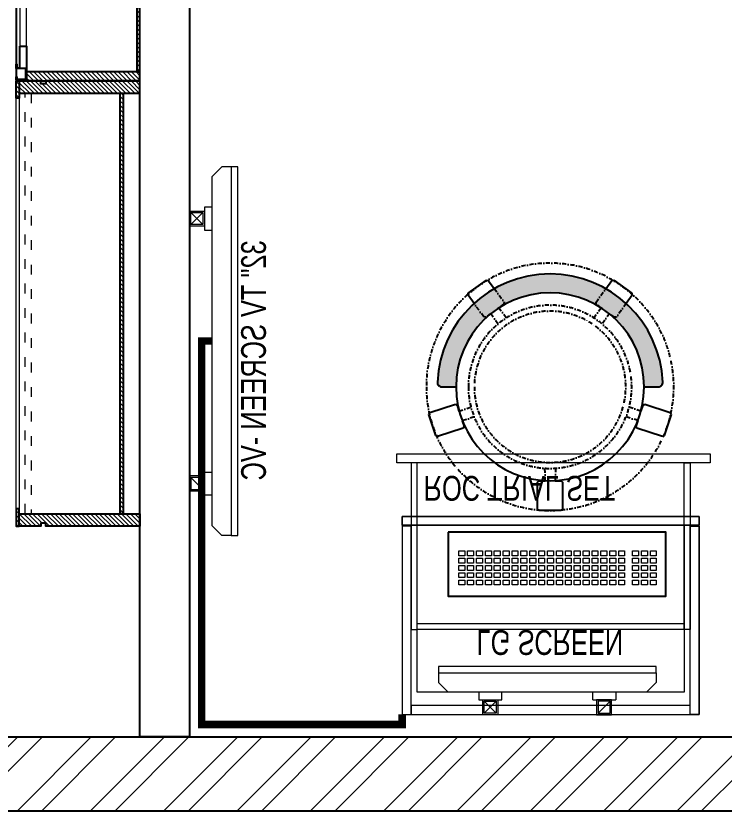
# Model space of a CAD drawing. Header units: feet. Extents: x 5433040 to 5447872, y -5283407 to -5275532.
# Drawn here: x 5443348 to 5444780, y -5283377 to -5281770 of the extents above; entities that cross this region are included whole.
import ezdxf

# ---------------------------------------------------------------- set-up
doc = ezdxf.new("R2010")
doc.units = ezdxf.units.FT
doc.header["$LTSCALE"] = 33
doc.header["$MEASUREMENT"] = 0
for name, pattern in [('ACAD_ISO03W100', [30, 12, -18]), ('CONTINOUS', [0]), ('DASHDOT2', [0.5, 0.25, -0.125, 0, -0.125]), ('HIDDEN', [9.524999999999995, 6.349999999999997, -3.174999999999998])]:
    doc.linetypes.add(name, pattern=pattern)
for name, color, linetype, lineweight in [('A-CARPET AREA', 3, 'CONTINOUS', 0), ('Floor-Unit', 1, 'Continuous', 13), ('HATCH', 9, 'Continuous', 9), ('LENS-DIM', 252, 'Continuous', 5), ('LENS-FURNITURE', 13, 'Continuous', 9), ('LENS-PARTITION', 21, 'Continuous', 25), ('LENS-TEXT', 31, 'Continuous', 5), ('LENS_PARTITION', 21, 'Continuous', 25), ('LK-EQPMT', 3, 'Continuous', 18), ('LK-FF&E WALL', 1, 'Continuous', 9), ('LN-ELEVATION-1', 81, 'Continuous', 25), ('LN-ELEVATION-2', 103, 'Continuous', 20), ('LN-ELEVATION-3', 125, 'Continuous', 18), ('LN-ELEVATION-4', 145, 'Continuous', 13), ('LN-HATCH', 251, 'Continuous', 0), ('TV', 92, 'Continuous', 18)]:
    doc.layers.add(name, color=color, linetype=linetype, lineweight=lineweight)
doc.layers.add('A-WALL', color=1, linetype='Continuous')
doc.styles.get("Standard").update_dxf_attribs({"font": 'GILC____.TTF'})
pattern_1 = [(45, (4208834.246730669, 1706614.740126447), (-4.490128060534575, 4.490128060534575), [])]
pattern_2 = [(45, (4209134.246730668, 1706614.740126447), (-4.490128060534575, 4.490128060534575), [])]

# ---------------------------------------------------------------- blocks, each defined once
blk = doc.blocks.new('A$C45bd8f26')
at = {"layer": 'LN-HATCH'}
h = blk.add_hatch(dxfattribs=at)
h.set_pattern_fill('ANSI32', color=256, scale=11, angle=180)
h.set_pattern_definition([(225, (0, 0), (74.08711299882052, -74.08711299882054), []), (225, (-49.39143000000001, 6e-15), (74.08711299882052, -74.08711299882054), [])])
h.paths.add_polyline_path([(10137.34000000008, 150), (13133.34000000008, 150), (13133.34000000008, 0), (10137.34000000008, 0)])
at = {"layer": 'A-WALL'}
blk.add_lwpolyline([(10137.34000000008, 150), (13133.34000000008, 150), (13133.34000000008, 0), (10137.34000000008, 0)], close=True, dxfattribs=at)
blk = doc.blocks.new('MIRROR')
at = {"layer": 'LN-HATCH', "ltscale": 0.5}
h = blk.add_hatch(dxfattribs=at)
h.set_pattern_fill('ANSI31', color=256, scale=2)
h.set_pattern_definition([(45, (4060433.741624544, 1708720.786904081), (-4.490128060534575, 4.490128060534575), [])])
h.paths.add_polyline_path([(212.944788963403, 101.3407590774622), (230.944788963403, 101.3407590774622), (230.944788963403, -127.6592409225377), (212.944788963403, -127.6592409225377)])
h.paths.add_polyline_path([(230.944788963403, 95.34075907746227), (494.9447889634027, 95.34075907746227), (494.9447889634027, 101.3407590774622), (230.944788963403, 101.3407590774622)])
h.paths.add_polyline_path([(512.9447889634027, 101.3407590774622), (494.9447889634027, 101.3407590774622), (494.9447889634027, -127.6592409225377), (512.9447889634027, -127.6592409225377)])
at = {"layer": 'Defpoints'}
blk.add_lwpolyline([(512.9447889634027, 101.3407590774622), (212.944788963403, 101.3407590774622), (212.944788963403, -148.6592409225377), (512.9447889634027, -148.6592409225377)], close=True, dxfattribs=at)
at = {"layer": 'LN-ELEVATION-1'}
for points in [[(212.944788963403, 101.3407590774622), (230.944788963403, 101.3407590774622), (230.944788963403, -127.6592409225377), (212.944788963403, -127.6592409225377)], [(230.944788963403, 95.34075907746227), (494.9447889634027, 95.34075907746227), (494.9447889634027, 101.3407590774622), (230.944788963403, 101.3407590774622)], [(512.9447889634027, 101.3407590774622), (494.9447889634027, 101.3407590774622), (494.9447889634027, -127.6592409225377), (512.9447889634027, -127.6592409225377)], [(259.944788963403, -141.6592409225377), (259.944788963403, -127.6592409225377), (214.944788963403, -127.6592409225377), (214.944788963403, -148.6592409225377), (223.944788963403, -148.6592409225377), (223.944788963403, -147.1592409225377), (216.444788963403, -147.1592409225377), (216.444788963403, -141.6592409225377)], [(442.944788963403, -141.6592409225377), (442.944788963403, -127.6592409225377), (487.9447889634028, -127.6592409225377), (487.9447889634028, -148.6592409225377), (478.9447889634026, -148.6592409225377), (478.9447889634026, -147.1592409225377), (486.4447889634027, -147.1592409225377), (486.4447889634027, -141.6592409225377)], [(504.944788963403, -148.6592409225377), (504.944788963403, -147.1592409225377), (509.444788963403, -147.1592409225377), (509.444788963403, -129.1592409225377), (487.9447889634028, -129.1592409225377), (487.9447889634028, -127.6592409225377), (510.9447889634028, -127.6592409225377), (510.9447889634028, -148.6592409225377)]]:
    blk.add_lwpolyline(points, close=True, dxfattribs=at)
at = {"layer": 'LN-ELEVATION-2'}
blk.add_lwpolyline([(259.944788963403, -141.6592409225377), (442.944788963403, -141.6592409225377), (442.944788963403, -127.6592409225377), (259.944788963403, -127.6592409225377)], close=True, dxfattribs=at)
at = {"layer": 'LN-ELEVATION-2', "color": 4, "lineweight": 0}
blk.add_lwpolyline([(216.444788963403, -141.6592409225377), (486.4447889634027, -141.6592409225377), (486.4447889634027, -147.1592409225377), (216.444788963403, -147.1592409225377)], close=True, dxfattribs=at)
at = {"layer": 'LN-ELEVATION-4', "ltscale": 0.5}
blk.add_line((478.9447889634026, -148.6592409225377), (223.944788963403, -148.6592409225377), dxfattribs=at)
blk = doc.blocks.new('JJ 900')
at = {"layer": 'LN-HATCH', "ltscale": 0.5}
h = blk.add_hatch(dxfattribs=at)
h.set_pattern_fill('ANSI31', color=256, scale=50)
h.set_pattern_definition([(45, (0, 0), (-4.419417382415921, 4.419417382415921), [])])
h.paths.add_polyline_path([(-911.7948143622632, 1.45519e-11), (-911.7948143622632, -189.9999999999854), (-905.7948143622637, -189.9999999999854), (-905.7948143622637, -199.9999999999854), (-911.7948143622632, -199.9999999999854), (-911.7948143622632, -243.9999999999855), (-886.7948143622632, -243.9999999999855), (-886.7948143622632, 1.45519e-11)])
h = blk.add_hatch(dxfattribs=at)
h.set_pattern_fill('ANSI31', color=256, scale=2)
h.set_pattern_definition(pattern_1)
h.paths.add_polyline_path([(-11.79481436226342, 1.45519e-11), (-11.79481436226342, -189.9999999999854), (-17.79481436226342, -189.9999999999854), (-17.79481436226342, -199.9999999999854), (-11.79481436226342, -199.9999999999854), (-11.79481436226342, -243.9999999999855), (-36.79481436226343, -243.9999999999855), (-36.79481436226343, 1.45519e-11)])
h = blk.add_hatch(dxfattribs=at)
h.set_pattern_fill('ANSI31', color=256, scale=2)
h.set_pattern_definition(pattern_2)
h.paths.add_polyline_path([(-36.79481436224887, -40), (-886.7948143622632, -39.99999999998546), (-886.7948143622632, -33.99999999998545), (-36.79481436224887, -34)])
h = blk.add_hatch(dxfattribs=at)
h.set_pattern_fill('ANSI31', color=256, scale=2)
h.set_pattern_definition(pattern_2)
h.paths.add_polyline_path([(-876.7948143622632, -243.9999999999855), (-876.7948143622632, -249.9999999999854), (-911.7948143622632, -249.9999999999854), (-911.7948143622632, -243.9999999999855)])
h = blk.add_hatch(dxfattribs=at)
h.set_pattern_fill('ANSI31', color=256, scale=2)
h.set_pattern_definition(pattern_1)
h.paths.add_polyline_path([(-46.79481436226342, -243.9999999999855), (-46.79481436226342, -249.9999999999854), (-11.79481436226342, -249.9999999999854), (-11.79481436226342, -243.9999999999855)])
at = {"layer": 'LN-ELEVATION-1', "ltscale": 0.5}
for points in [[(-911.7948143622632, 1.45519e-11), (-911.7948143622632, -189.9999999999854), (-905.7948143622637, -189.9999999999854), (-905.7948143622637, -199.9999999999854), (-911.7948143622632, -199.9999999999854), (-911.7948143622632, -243.9999999999855), (-886.7948143622632, -243.9999999999855), (-886.7948143622632, 1.45519e-11)], [(-11.79481436226342, 1.45519e-11), (-11.79481436226342, -189.9999999999854), (-17.79481436226342, -189.9999999999854), (-17.79481436226342, -199.9999999999854), (-11.79481436226342, -199.9999999999854), (-11.79481436226342, -243.9999999999855), (-36.79481436226343, -243.9999999999855), (-36.79481436226343, 1.45519e-11)], [(-36.79481436226343, -39.99999999998546), (-886.7948143622632, -39.99999999998546), (-886.7948143622632, -33.99999999998545), (-36.79481436226343, -33.99999999998545)], [(-876.7948143622632, -243.9999999999855), (-876.7948143622632, -249.9999999999854), (-911.7948143622632, -249.9999999999854), (-911.7948143622632, -243.9999999999855)], [(-46.79481436226342, -243.9999999999855), (-46.79481436226342, -249.9999999999854), (-11.79481436226342, -249.9999999999854), (-11.79481436226342, -243.9999999999855)]]:
    blk.add_lwpolyline(points, close=True, dxfattribs=at)
at = {"layer": 'LN-ELEVATION-3', "ltscale": 0.5}
for p, q in [((-886.7948143622632, 1.45519e-11), (-36.79481436226343, 1.45519e-11)), ((-876.7948143622632, -243.9999999999855), (-46.79481436226342, -243.9999999999855)), ((-46.79481436226342, -249.9999999999854), (-876.7948143622632, -249.9999999999854))]:
    blk.add_line(p, q, dxfattribs=at)
at = {"layer": 'LN-ELEVATION-4', "linetype": 'ACAD_ISO03W100', "ltscale": 0.05}
blk.add_lwpolyline([(-886.7948143622632, -219.9999999999854), (-36.79481436226343, -219.9999999999854), (-36.79481436226343, -231.9999999999855), (-886.7948143622632, -231.9999999999855)], close=True, dxfattribs=at)
blk = doc.blocks.new('TRIAL SET ROC')
at = {"layer": 'LENS-DIM', "ltscale": 0.5}
for points in [[(-400.3652351796627, -364.3162249757442), (-430.3652351796626, -364.3162249757442)], [(169.6347648203373, -364.3162249757442), (139.6347648203373, -364.3162249757442)]]:
    blk.add_lwpolyline(points, dxfattribs=at)
at = {"layer": 'LENS-FURNITURE'}
blk.add_lwpolyline([(-430.3652351796626, 18), (169.6347648203373, 18), (169.6347648203373, -382.3162249757443), (-430.3652351796626, -382.3162249757443)], close=True, dxfattribs=at)
at = {"layer": 'LENS-FURNITURE', "color": 146}
for points in [[(-412.3652351796627, -153.6065521437457), (-400.3652351796627, -153.6065521437457), (-400.3652351796628, -490.6065521437458), (-412.3652351796627, -490.6065521437458)], [(139.6347648203373, -153.6065521437458), (-400.3652351796627, -153.6065521437457), (-400.3652351796627, -165.6065521437457), (139.6347648203373, -165.6065521437458)], [(151.6347648203373, -153.6065521437458), (139.6347648203373, -153.6065521437458), (139.6347648203372, -490.6065521437458), (151.6347648203373, -490.6065521437458)], [(192.1347648203373, -490.6065521437458), (-440.8652351796627, -490.6065521437458), (-440.8652351796627, -508.6065521437458), (192.1347648203373, -508.6065521437458)]]:
    blk.add_lwpolyline(points, close=True, dxfattribs=at)
at = {"layer": 'LN-ELEVATION-2'}
for points in [[(-430.3652351796626, 18), (-412.3652351796627, 18), (-412.3652351796627, -362.3162249757442), (-430.3652351796626, -362.3162249757442)], [(-412.3652351796627, 18), (151.6347648203373, 18), (151.6347648203373, 0), (-412.3652351796627, 0)], [(169.6347648203373, 18), (151.6347648203373, 18), (151.6347648203373, -362.3162249757442), (169.6347648203373, -362.3162249757442)], [(169.6347648203373, -364.3162249757442), (-430.3652351796626, -364.3162249757442), (-430.3652351796626, -382.3162249757443), (169.6347648203373, -382.3162249757443)], [(169.6347648203373, -382.3162249757443), (-430.3652351796626, -382.3162249757443), (-430.3652351796626, -364.3162249757442), (169.6347648203373, -364.3162249757442)]]:
    blk.add_lwpolyline(points, close=True, dxfattribs=at)
at = {"layer": 'LN-ELEVATION-2', "linetype": 'HIDDEN', "ltscale": 100}
blk.add_lwpolyline([(-400.3652351796627, -364.3162249757442), (139.6347648203373, -364.3162249757442), (139.6347648203373, -27.35909500904381), (-400.3652351796627, -27.35909500904381)], close=True, dxfattribs=at)
at = {"insert": (-386.8645105547048, -414.1468168679739), "char_height": 50, "attachment_point": 1}
blk.add_mtext_dynamic_manual_height_columns('ROC TRIAL SET', width=625.228464345434, gutter_width=500, heights=[0], dxfattribs=at)
blk = doc.blocks.new('*U22')
at = {"layer": 'LK-EQPMT', "ltscale": 12}
blk.add_lwpolyline([(5.986879315214991, 4.914598100478997), (-5.986879315214991, 4.914598100478997), (-5.986879315214991, -4.914598100478997), (5.986879315214991, -4.914598100478997)], close=True, dxfattribs=at)
blk = doc.blocks.new('*U23')
at = {"color": 0, "linetype": 'ByBlock', "lineweight": -2}
for p in [(0, 0), (17.96063794564497, 0), (35.92127589128995, 0), (53.88191383693492, 0), (71.8425517825799, 0), (89.80318972822487, 0), (107.7638276738698, 0), (125.7244656195148, 0), (143.6851035651598, 0), (161.6457415108048, 0), (179.6063794564497, 0), (197.5670174020947, 0), (215.5276553477397, 0), (233.4882932933847, 0), (251.4489312390296, 0), (269.4095691846746, 0), (287.3702071303196, 0), (305.3308450759646, 0), (323.2914830216096, 0), (-9e-16, -14.74379430143699), (17.96063794564497, -14.74379430143699), (35.92127589128995, -14.74379430143699), (53.88191383693492, -14.74379430143699), (71.8425517825799, -14.74379430143699), (89.80318972822487, -14.74379430143699), (107.7638276738698, -14.74379430143699), (125.7244656195148, -14.74379430143699), (143.6851035651598, -14.74379430143699), (161.6457415108048, -14.74379430143699), (179.6063794564497, -14.74379430143699), (197.5670174020947, -14.74379430143699), (215.5276553477397, -14.74379430143699), (233.4882932933847, -14.74379430143699), (251.4489312390296, -14.74379430143699), (269.4095691846746, -14.74379430143699), (287.3702071303196, -14.74379430143699), (305.3308450759646, -14.74379430143699), (323.2914830216096, -14.74379430143699), (-1.8e-15, -29.48758860287398), (17.96063794564497, -29.48758860287398), (35.92127589128995, -29.48758860287398), (53.88191383693492, -29.48758860287398), (71.8425517825799, -29.48758860287398), (89.80318972822487, -29.48758860287398), (107.7638276738698, -29.48758860287398), (125.7244656195148, -29.48758860287398), (143.6851035651598, -29.48758860287398), (161.6457415108048, -29.48758860287398), (179.6063794564497, -29.48758860287398), (197.5670174020947, -29.48758860287398), (215.5276553477397, -29.48758860287398), (233.4882932933847, -29.48758860287398), (251.4489312390296, -29.48758860287398), (269.4095691846746, -29.48758860287398), (287.3702071303196, -29.48758860287398), (305.3308450759646, -29.48758860287398), (323.2914830216096, -29.48758860287398), (-2.7e-15, -44.23138290431096), (17.96063794564497, -44.23138290431096), (35.92127589128995, -44.23138290431096), (53.88191383693492, -44.23138290431096), (71.8425517825799, -44.23138290431096), (89.80318972822487, -44.23138290431096), (107.7638276738698, -44.23138290431096), (125.7244656195148, -44.23138290431096), (143.6851035651598, -44.23138290431096), (161.6457415108048, -44.23138290431096), (179.6063794564497, -44.23138290431096), (197.5670174020947, -44.23138290431096), (215.5276553477397, -44.23138290431096), (233.4882932933847, -44.23138290431096), (251.4489312390296, -44.23138290431096), (269.4095691846746, -44.23138290431096), (287.3702071303196, -44.23138290431096), (305.3308450759646, -44.23138290431096), (323.2914830216096, -44.23138290431096), (-3.6e-15, -58.97517720574795), (17.96063794564497, -58.97517720574795), (35.92127589128994, -58.97517720574795), (53.88191383693492, -58.97517720574795), (71.8425517825799, -58.97517720574795), (89.80318972822487, -58.97517720574795), (107.7638276738698, -58.97517720574795), (125.7244656195148, -58.97517720574795), (143.6851035651598, -58.97517720574795), (161.6457415108048, -58.97517720574795), (179.6063794564497, -58.97517720574795), (197.5670174020947, -58.97517720574795), (215.5276553477397, -58.97517720574795), (233.4882932933847, -58.97517720574795), (251.4489312390296, -58.97517720574795), (269.4095691846746, -58.97517720574795), (287.3702071303196, -58.97517720574795), (305.3308450759646, -58.97517720574795), (323.2914830216096, -58.97517720574795)]:
    blk.add_blockref('*U22', p, dxfattribs=at)
blk = doc.blocks.new('*U20')
at = {"layer": 'LK-EQPMT', "ltscale": 12}
blk.add_lwpolyline([(5.986879315214991, 4.914598100478997), (-5.986879315214991, 4.914598100478997), (-5.986879315214991, -4.914598100478997), (5.986879315214991, -4.914598100478997)], close=True, dxfattribs=at)
blk = doc.blocks.new('*U21')
at = {"color": 0, "linetype": 'ByBlock', "lineweight": -2}
for p in [(0, 0), (17.96063794564497, 0), (35.92127589128995, 0), (-9e-16, -14.74379430143699), (17.96063794564497, -14.74379430143699), (35.92127589128995, -14.74379430143699), (-1.8e-15, -29.48758860287398), (17.96063794564497, -29.48758860287398), (35.92127589128995, -29.48758860287398), (-2.7e-15, -44.23138290431096), (17.96063794564497, -44.23138290431096), (35.92127589128995, -44.23138290431096), (-3.6e-15, -58.97517720574795), (17.96063794564497, -58.97517720574795), (35.92127589128994, -58.97517720574795)]:
    blk.add_blockref('*U20', p, dxfattribs=at)
blk = doc.blocks.new('*U15')
at = {"ltscale": 12}
blk.add_lwpolyline([(8.040144996717572, 2.91038e-11), (8.040144996717572, 129.0940371821052), (448.0401449967176, 129.0940371821052), (448.0401449967176, 2.91038e-11)], close=True, dxfattribs=at)
for name, p in [('*U23', (35.16895717114949, 101.6202952143818)), ('*U21', (386.6121428576974, 101.6202952143818))]:
    blk.add_blockref(name, p)
blk = doc.blocks.new('CLINIC SCREEN')
at = {"layer": 'TV'}
for p, q in [((-103.1090284836336, 42.85441964946222), (-127.4114311772946, 18.55201695591665)), ((-127.4114311772946, 42.85441964946222), (-103.1090284836336, 18.55201695591665)), ((102.7052824410566, 42.85441964946222), (127.007685134602, 18.55201695591665))]:
    blk.add_line(p, q, dxfattribs=at)
at = {"layer": 'TV', "ltscale": 12}
for p, q in [((-220.0000000000082, -19.41163062257681), (-200.5883693773149, 0)), ((200.5883693773149, 0), (-200.5883693773149, 0)), ((-138.5315413423604, 0), (-138.5315413423604, 15.514207008644)), ((-138.5315413423604, 15.514207008644), (-91.98892031613741, 15.514207008644)), ((-91.98892031613741, 15.514207008644), (-91.98892031613741, 0)), ((91.98892031610741, 15.514207008644), (91.98892031610741, 0)), ((91.98892031610741, 15.514207008644), (138.5315413423595, 15.514207008644)), ((138.5315413423595, 0), (138.5315413423595, 15.514207008644)), ((219.9999999999918, -19.41163062257681), (200.5883693773149, 0)), ((-220.0000000000082, -38.82326124538668), (-220.0000000000082, -19.41163062257681)), ((219.9999999999918, -38.82326124538668), (219.9999999999918, -19.41163062257681))]:
    blk.add_line(p, q, dxfattribs=at)
at = {"layer": 'TV'}
for points in [[(-130.4492315140169, 15.51421661919448), (-100.0712281470269, 15.51421661919448), (-100.0712281470269, 45.89221998606814), (-130.4492315140169, 45.89221998606814)], [(-127.4114311772946, 18.55201695591665), (-103.1090284836336, 18.55201695591665), (-103.1090284836336, 42.85441964946222), (-127.4114311772946, 42.85441964946222)], [(130.0454854713243, 15.51421661919448), (99.66748210433435, 15.51421661919448), (99.66748210433435, 45.89221998606814), (130.0454854713243, 45.89221998606814)], [(127.007685134602, 18.55201695591665), (102.7052824410566, 18.55201695591665), (102.7052824410566, 42.85441964946222), (127.007685134602, 42.85441964946222)]]:
    blk.add_lwpolyline(points, close=True, dxfattribs=at)
at = {"layer": 'TV', "ltscale": 12}
blk.add_lwpolyline([(-220.0000000000082, -51.71278328332107), (-220.0000000000082, -38.82326124538668), (219.9999999999918, -38.82326124538668), (219.9999999999918, -51.71278328332107)], close=True, dxfattribs=at)
at = {"layer": 'Floor-Unit', "color": 0, "ltscale": 2, "insert": (5.199680584678389, -100.4085774972336), "char_height": 50, "attachment_point": 5}
blk.add_mtext_dynamic_manual_height_columns('LG SCREEN', width=466.4796511627907, gutter_width=12.5, heights=[0], dxfattribs=at)
blk = doc.blocks.new('32INCH VC FOR CLINIC')
at = {"layer": 'LK-EQPMT'}
for p, q in [((116.8909715171903, 152.5672029328125), (92.58856882341206, 128.264800239267)), ((92.58856882341206, 152.5672029328125), (116.8909715171903, 128.264800239267)), ((627.7052824404091, 152.5672029328125), (652.0076851341872, 128.264800239267))]:
    blk.add_line(p, q, dxfattribs=at)
at = {"layer": 'LK-EQPMT', "ltscale": 12}
for p, q in [((81.46845865808427, 109.7127832833503), (81.46845865808427, 125.2269902919943)), ((81.46845865808427, 125.2269902919943), (128.0110796838999, 125.2269902919943)), ((128.0110796838999, 125.2269902919943), (128.0110796838999, 109.7127832833503)), ((616.9889203161001, 125.2269902919943), (616.9889203161001, 109.7127832833503)), ((616.9889203161001, 125.2269902919943), (663.5315413419156, 125.2269902919943)), ((663.5315413419156, 109.7127832833503), (663.5315413419156, 125.2269902919943)), ((0, 90.30115266077335), (19.41163062304258, 109.7127832833503)), ((725.5883693769574, 109.7127832833503), (19.41163062304258, 109.7127832833503)), ((745, 90.30115266077335), (725.5883693769574, 109.7127832833503)), ((0, 70.88952203796362), (0, 90.30115266077335)), ((745, 70.88952203796362), (745, 90.30115266077335))]:
    blk.add_line(p, q, dxfattribs=at)
at = {"layer": 'LK-EQPMT'}
for points in [[(89.55076848529278, 125.2269999025447), (119.9287718534469, 125.2269999025447), (119.9287718534469, 155.6050032694184), (89.55076848529278, 155.6050032694184)], [(92.58856882341206, 128.264800239267), (116.8909715171903, 128.264800239267), (116.8909715171903, 152.5672029328125), (92.58856882341206, 152.5672029328125)], [(655.0454854704439, 125.2269999025447), (624.6674821041522, 125.2269999025447), (624.6674821041522, 155.6050032694184), (655.0454854704439, 155.6050032694184)], [(652.0076851341872, 128.264800239267), (627.7052824404091, 128.264800239267), (627.7052824404091, 152.5672029328125), (652.0076851341872, 152.5672029328125)]]:
    blk.add_lwpolyline(points, close=True, dxfattribs=at)
at = {"layer": 'LK-EQPMT', "ltscale": 12}
blk.add_lwpolyline([(0, 58.0000000000291), (0, 70.88952203796362), (745, 70.88952203796362), (745, 58.0000000000291)], close=True, dxfattribs=at)
at = {"layer": 'LENS-TEXT', "color": 0, "ltscale": 2, "insert": (391.1996805854142, 25.6359011628374), "char_height": 50, "attachment_point": 5}
blk.add_mtext_dynamic_manual_height_columns('32" TV SCREEN -VC', width=466.4796511627907, gutter_width=12.5, heights=[0], dxfattribs=at)
blk = doc.blocks.new('DR STOOL')
at = {"layer": 'HATCH'}
h = blk.add_hatch(dxfattribs=at)
h.set_pattern_fill('ANSI36', color=250, angle=-90.00000000000001)
h.set_pattern_definition([(315, (-227.8099174643867, 917.3997257252777), (6.173926083235043, -1.683798022700468), [7.9375, -1.587499999999999, 0, -1.587499999999999])])
edge = h.paths.add_edge_path()
edge.add_line((-190.0000000041909, 4.511094e-10), (-218.6899174675346, 4.511094e-10))
edge.add_arc((-218.6899174670689, 9.120000000388245), 9.119999999940092, 177.6119845363388, 269.9999999996136, ccw=False)
edge.add_arc((-1.8626451e-09, 3.565219e-10), 228.000000002257, 2.3880154632688004, 177.6119845367313, ccw=False)
edge.add_arc((218.6899174633436, 9.120000000497384), 9.120000000051716, -90.00000000034493, 2.3880154629299, ccw=False)
edge.add_line((218.6899174633436, 4.511094e-10), (190, 4.511094e-10))
edge.add_arc((-1.8626451e-09, 4.511094e-10), 190.000000001979, -1.27e-14, 180)
at = {"layer": 'LN-ELEVATION-1', "color": 1, "ltscale": 100}
for p, q in [((-128.6221585394814, 215.4841044476634), (-165.2704676063731, 189.0243927398114)), ((-124.7228340068832, 214.8545704018979), (-128.6221585394814, 215.4841044476634)), ((-112.6981821293011, 198.1996966340157), (-124.7228340068832, 214.8545704018979)), ((124.7553772013634, 214.9803744515593), (112.5488144652918, 198.2845540212292)), ((128.7014972954057, 215.5933048763618), (124.7553772013634, 214.9803744515593)), ((128.7014972954057, 215.5933048763618), (124.7553772013634, 214.9803744515593)), ((165.1911288509145, 188.915192311113), (128.7014972954057, 215.5933048763618)), ((165.1911288509145, 188.915192311113), (128.7014972954057, 215.5933048763618)), ((-165.2704676063731, 189.0243927398114), (-165.9069543029182, 185.0820035930228)), ((-165.9069543029182, 185.0820035930228), (-153.8003208162263, 168.3135803133482)), ((153.6734594982117, 168.4294150282658), (165.7973639420234, 185.0121775862135)), ((165.7973639420234, 185.0121775862135), (165.1911288509145, 188.915192311113)), ((165.7973639420234, 185.0121775862135), (165.1911288509145, 188.915192311113)), ((-191.2928382232785, -35.45407700946089), (-242.9550312487409, -52.24013893969095)), ((-187.9259491492994, -37.1695928365807), (-191.2928382232785, -35.45407700946089)), ((-184.1424400564283, -48.81403796559607), (-187.9259491492994, -37.1695928365807)), ((188.0651108901948, -36.96233201187715), (184.0504167033359, -49.19388854173303)), ((191.3981811110861, -35.27656588272658), (188.0651108901948, -36.96233201187715)), ((243.0100176925771, -52.21682526778022), (191.3981811110861, -35.27656588272658)), ((-242.9550312487409, -52.24013893969095), (-244.7482102331705, -55.75945052818861)), ((-244.7482102331705, -55.75945052818861), (-230.7800458371639, -98.74904560100549)), ((230.715890809428, -98.7280946081737), (244.8123673382215, -55.78040257930116)), ((244.8123673382215, -55.78040257930116), (243.0100176925771, -52.21682526778022)), ((-173.8639617776498, -80.4479453730819), (-177.8421125086024, -68.2044548037811)), ((177.6922140880488, -68.56540505095472), (173.8739495249465, -80.1985000452405)), ((173.8739495249465, -80.1985000452405), (175.5794035866856, -83.5704969359358)), ((-227.2218665438704, -100.5620286722478), (-175.5596735184081, -83.7759667420105)), ((-175.5596735184081, -83.7759667420105), (-173.8639617776498, -80.4479453730819)), ((175.5794035866856, -83.5704969359358), (227.1912401677109, -100.5107563209894)), ((-230.7800458371639, -98.74904560100549), (-227.2218665438704, -100.5620286722478)), ((227.1912401677109, -100.5107563209894), (230.715890809428, -98.7280946081737)), ((-22.72193054761737, -190.2142363802995), (-25.39390889601782, -192.886214728569)), ((-10.47823652112856, -190.2142363802995), (-22.72193054761737, -190.2142363802995)), ((22.78362171910703, -190.2142363802995), (9.910054048988968, -190.2142363802995)), ((25.42475448176265, -192.8553691428751), (22.78362171910703, -190.2142363802995)), ((25.42475448176265, -247.1762128710543), (25.42475448176265, -192.8553691428751)), ((-25.39390889601782, -192.886214728569), (-25.39390889601782, -247.2070584567482)), ((-25.39390889601782, -247.2070584567482), (-22.60096735274419, -250)), ((-22.60096735274419, -250), (22.60096735274419, -250)), ((22.60096735274419, -250), (25.42475448176265, -247.1762128710543))]:
    blk.add_line(p, q, dxfattribs=at)
at = {"layer": 'LN-ELEVATION-1', "linetype": 'DASHDOT2'}
for p, q in [((-92.92521573789418, 170.8129362839827), (-112.6981821293011, 198.1996966340157)), ((112.5488144652918, 198.2845540212292), (92.69529851106927, 171.1294289919315)), ((-153.8003208162263, 168.3135803133482), (-134.1093360339291, 141.0403694751003)), ((-103.4542870586738, 159.9154408004979), (-93.52748446213081, 167.0824927485227)), ((-93.52748446213081, 167.0824927485227), (-92.92521573789418, 170.8129362839827)), ((92.69529851106927, 171.1294289919315), (93.26858203159645, 167.4385604566923)), ((93.26858203159645, 167.4385604566923), (103.6608748426661, 159.8406005539291)), ((133.7372852512635, 141.1612321265929), (153.6734594982117, 168.4294150282658)), ((-130.4219571123831, 140.4450534014686), (-119.9844727469608, 147.9808124662595)), ((-119.9844727469608, 147.9808124662595), (-105.3687285655178, 126.9741353208374)), ((-88.15393704269081, 139.4771787207864), (-103.4542870586738, 159.9154408004979)), ((103.6608748426661, 159.8406005539291), (88.19885099539533, 139.4487815762331)), ((105.4096150295809, 126.94019481352), (120.1194891873747, 147.8074627162714)), ((120.1194891873747, 147.8074627162714), (130.0033113472163, 140.5812532722048)), ((-134.1093360339291, 141.0403694751003), (-130.4219571123831, 140.4450534014686)), ((130.0033113472163, 140.5812532722048), (133.7372852512635, 141.1612321265929)), ((-159.954806596972, -40.49024384317454), (-184.1424400564283, -48.81403796559607)), ((184.0504167033359, -49.19388854173303), (159.8786162491887, -40.79004861696012)), ((-177.8421125086024, -68.2044548037811), (-153.4148110738024, -60.73628028803068)), ((153.3006618716754, -61.02382378749462), (177.6922140880488, -68.56540505095472)), ((-10.92024635523557, -164.6382343793375), (-10.47823652112856, -190.2142363802995)), ((9.910054048988968, -190.2142363802995), (10.35584833659231, -164.674698740353))]:
    blk.add_line(p, q, dxfattribs=at)
at = {"layer": 'LN-ELEVATION-1', "color": 1, "ltscale": 100}
blk.add_lwpolyline([(-190.0000000023283, 0), (-218.6899174656719, 0, -0.4264743413925903), (-227.8019973598421, 9.5, -0.959166304662544), (227.8019973593764, 9.5, -0.4264743413925903), (218.6899174647406, 0), (190.0000000013969, 0)], format="xyb", dxfattribs=at)
at = {"layer": 'LN-ELEVATION-1', "linetype": 'DASHDOT2'}
for radius in [250, 165, 153]:
    blk.add_circle((0, 0), radius, dxfattribs=at)
at = {"layer": 'LN-ELEVATION-1', "color": 1, "ltscale": 100}
blk.add_circle((0, 0), 190, dxfattribs=at)

msp = doc.modelspace()

# ---------------------------------------------------------------- linework, layer by layer
at = {"color": 13, "linetype": 'ACAD_ISO03W100', "ltscale": 0.01, "const_width": 15}
msp.add_lwpolyline([(5444128.884505682, -5283181.606628139), (5444128.884505682, -5283201.965723161), (5443723.828446285, -5283201.965723154), (5443723.828446285, -5282426.965723158), (5443744.720666262, -5282426.965723158)], dxfattribs=at)
at = {"layer": 'LENS-PARTITION'}
msp.add_lwpolyline([(5443698.828446285, -5283226.965723161), (5443598.828446284, -5283226.965723161), (5443598.828446284, -5279126.965723162), (5443698.828446285, -5279126.965723162)], close=True, dxfattribs=at)

# ---------------------------------------------------------------- block references
at = {"xscale": -1}
for name, p, rotation in [('32INCH VC FOR CLINIC', (5443854.433449546, -5282074.70283654), 90), ('TRIAL SET ROC', (5444559.249740861, -5283163.606628139), 180), ('*U15', (5444214.03017669, -5282813.33355852), 180)]:
    msp.add_blockref(name, p, dxfattribs=dict(at, rotation=rotation))
at = {"layer": 'A-CARPET AREA'}
msp.add_blockref('A$C45bd8f26', (5433040.488446285, -5283376.965723162), dxfattribs=at)
at = {"layer": 'LENS-FURNITURE', "xscale": -1}
msp.add_blockref('DR STOOL', (5444427.740097568, -5282519.293022517), dxfattribs=at)
at = {"layer": 'LENS_PARTITION', "xscale": -1, "rotation": 180}
msp.add_blockref('CLINIC SCREEN', (5444422.081773482, -5283136.247533132), dxfattribs=at)
at = {"layer": 'LK-FF&E WALL', "rotation": 270}
for name, p in [('MIRROR', (5443497.487687208, -5281388.020934198)), ('JJ 900', (5443598.828446284, -5282812.760537524))]:
    msp.add_blockref(name, p, dxfattribs=at)

doc.saveas('drawing.dxf')
